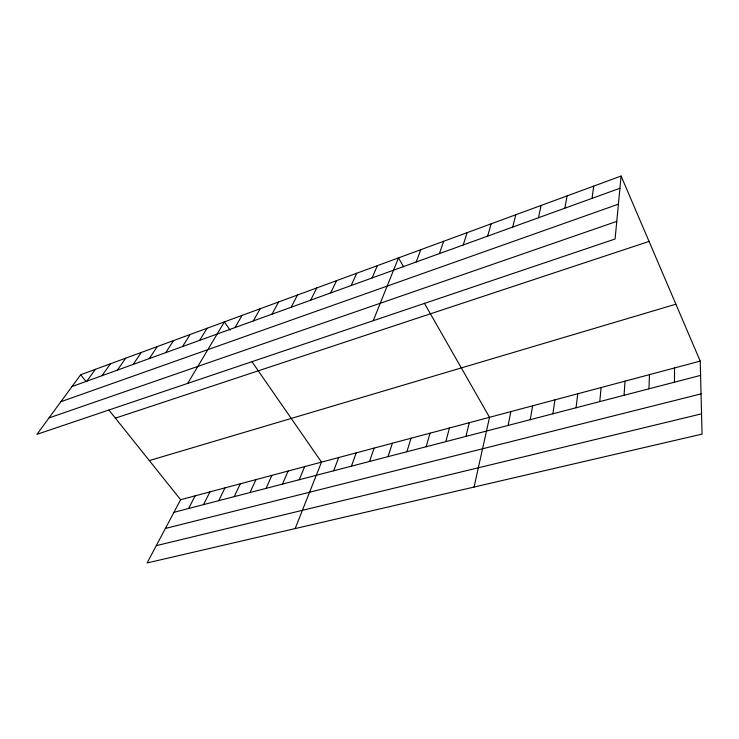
<?xml version="1.0" encoding="UTF-8"?>
<svg xmlns="http://www.w3.org/2000/svg" width="739" height="739" viewBox="0 0 739 739"><rect width="100%" height="100%" fill="white"/><g stroke="black" fill="none" stroke-linecap="round" stroke-linejoin="round"><path stroke-width="1.11" d="M674.448 382.192L674.541 367.957M648.953 388.816L649.479 374.636M624.067 395.291L625.009 381.167M621.102 176.039L615.088 239.002L36.95 434.32L80.671 374.738L621.102 176.039L700.221 361.103L702.05 434.116L147.098 562.961L180.63 499.712L700.221 361.103M599.772 401.6L601.112 387.541M576.05 407.771L577.759 393.776M592.031 198.366L593.713 186.108M552.874 413.794L554.943 399.854M530.232 419.687L532.643 405.803M564.882 208.195L567.053 195.909M508.109 425.433L510.843 411.623M538.454 217.756L541.087 205.46M474.059 487.047L489.523 417.313L424.398 303.249M465.93 436.398L469.274 422.717M512.718 227.067L515.794 214.763M445.829 441.626L449.441 428.001M487.648 236.138L491.139 223.825M426.154 446.744L430.033 433.183M406.893 451.751L411.013 438.255M463.224 244.978L467.103 232.656M388.021 456.656L392.381 443.224M369.537 461.459L374.128 448.093M439.409 253.597L443.668 241.274M351.422 466.17L356.235 452.868M416.196 261.994L420.805 249.68M333.677 470.789L338.702 457.543M295.157 528.579L321.502 462.134L251.759 361.417M373.232 320.717L398.497 257.883L403.651 266.899M299.221 479.74L304.644 466.632M372.096 277.956L377.352 265.652M282.501 484.091L288.099 471.039M266.095 488.359L271.878 475.371M351.145 285.54L356.697 273.254M250.013 492.534L255.953 479.62M330.675 292.94L336.513 280.672M234.226 496.645L240.332 483.786M218.735 500.672L224.989 487.879M310.676 300.182L316.772 287.933M203.53 504.626L209.931 491.897M188.602 508.506L195.151 495.841M291.129 307.258L297.475 295.027M272.017 314.167L278.603 301.965M253.329 320.938L260.137 308.754M235.039 327.553L242.069 315.396M187.715 383.384L224.388 321.899L230.143 330.204M199.65 340.356L207.077 328.264M182.515 346.563L190.126 334.49M165.73 352.632L173.517 340.596M149.306 358.581L157.259 346.573M133.205 364.401L141.325 352.438M117.436 370.11L125.704 358.175M101.982 375.698L110.397 363.8M86.842 381.185L95.386 369.324M71.997 386.552L619.929 188.269M60.857 401.73L618.414 204.158M48.95 417.96L616.769 221.386M115.386 418.145L649.054 241.431M149.333 460.573L675.889 304.2M173.951 512.312L700.581 375.394M165.397 528.45L701.043 393.887M156.271 545.659L701.542 413.831M80.671 374.738L86.204 381.666M108.993 410.145L180.63 499.712"/></g></svg>
